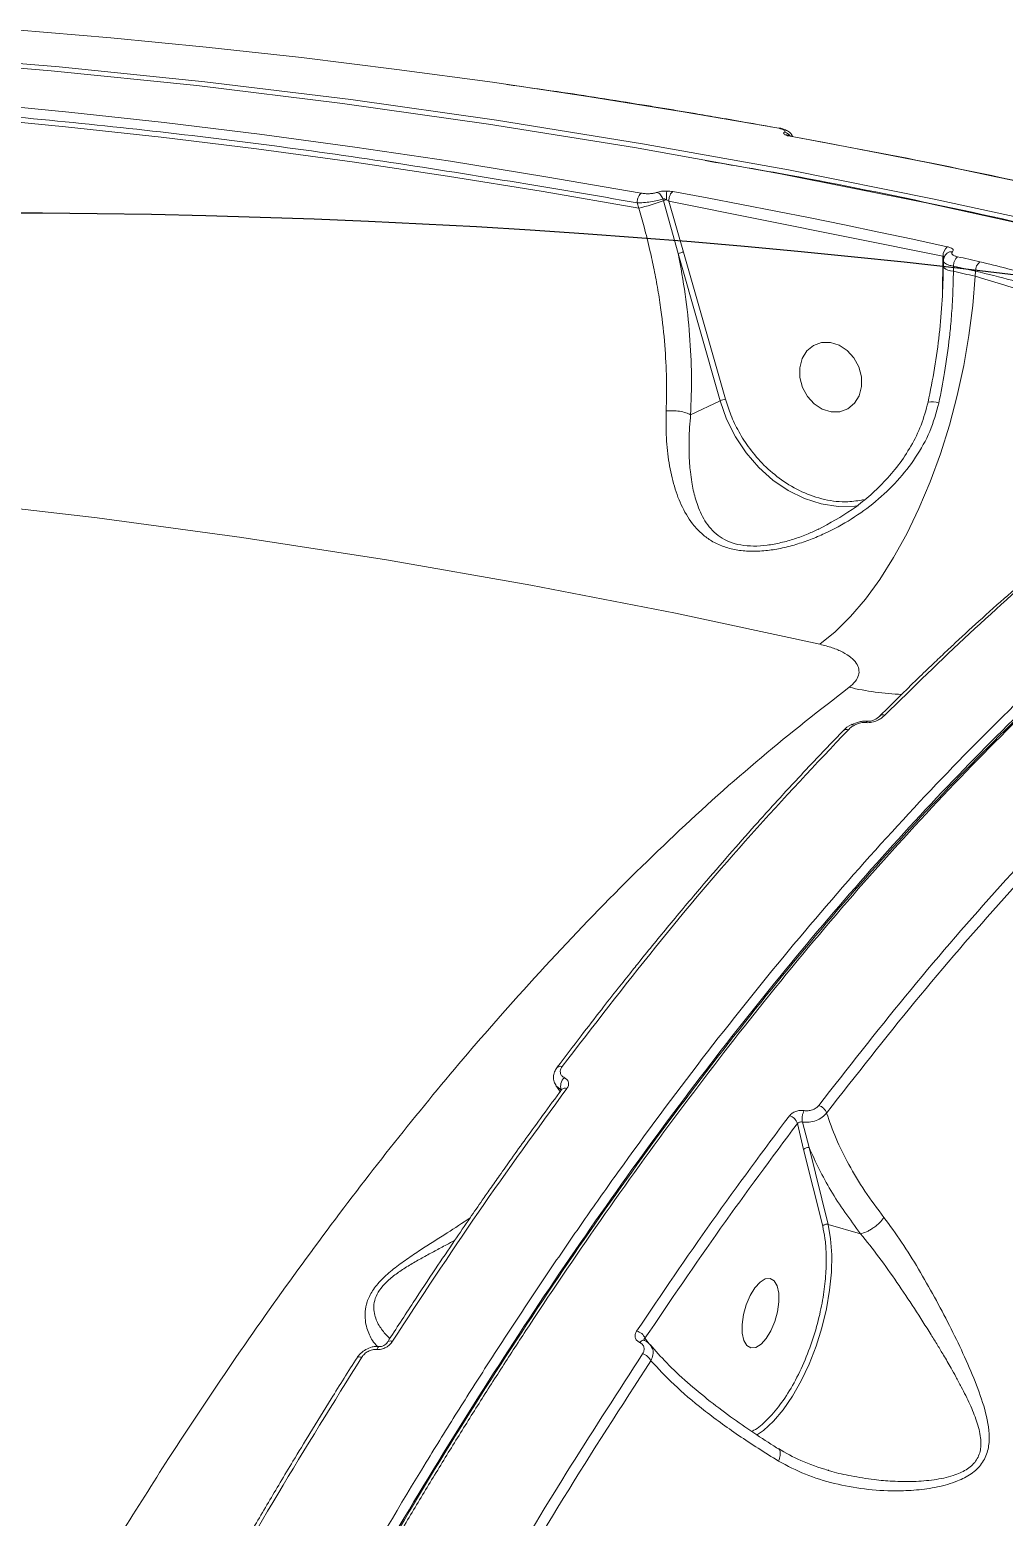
# Model space of a CAD drawing. Header units: millimetres. Extents: x -5609 to 5139, y -3980 to 3221.
# Drawn here: x 2599.7 to 2721.2, y 1326 to 1511.5 of the extents above; entities that cross this region are included whole.
import ezdxf

# ---------------------------------------------------------------- set-up
doc = ezdxf.new("R2010")
doc.units = ezdxf.units.MM
doc.layers.add('DIKOM_ОБЪЕКТ', color=7, linetype='Continuous')
doc.layers.add('DIKOM_РАЗМЕР_ОБЪЕКТА', color=7, linetype='Continuous')

# ---------------------------------------------------------------- blocks, each defined once
blk = doc.blocks.new('A$Cc336a1e3')
at = {"color": 8, "linetype": 'Continuous', "lineweight": 15}
for p, q in [((5513.26, 2772.11), (5513.41, 2772.12)), ((5533.74, 2755.31), (5533.69, 2751.96)), ((5533.74, 2755.31), (5533.8, 2755.29)), ((5485.58, 2652.65), (5486.18, 2652.19)), ((5464.77, 2621.21), (5464.08, 2621.92)), ((5497.12, 2620.56), (5496.59, 2621.25))]:
    blk.add_line(p, q, dxfattribs=at)
at = {"color": 7, "linetype": 'Continuous', "lineweight": 15}
for p, q in [((5495.81, 2762.17), (5495.62, 2762.83)), ((5498.81, 2763.3), (5498.88, 2763.08)), ((5500.74, 2756.48), (5498.88, 2763.08)), ((5499.26, 2763.21), (5499.56, 2763.03)), ((5499.56, 2763.03), (5533.74, 2756.16)), ((5501.4, 2756.68), (5499.56, 2763.03)), ((5500.74, 2756.48), (5505.96, 2738.13)), ((5506.62, 2738.34), (5501.4, 2756.68)), ((5533.74, 2756.16), (5533.74, 2755.31)), ((5533.8, 2755.69), (5533.79, 2754.89)), ((5535.04, 2754.92), (5537.8, 2754.3)), ((5535.04, 2754.92), (5535.04, 2754.28)), ((5537.8, 2754.3), (5537.74, 2753.68)), ((5505.96, 2738.13), (5502.28, 2736.4)), ((5485.49, 2652.77), (5486.05, 2651.95)), ((5515.59, 2648.02), (5516.37, 2644.8)), ((5516.21, 2648.2), (5517.04, 2645.02)), ((5519.42, 2635.44), (5517.04, 2645.02)), ((5516.37, 2644.8), (5518.75, 2635.22)), ((5523.46, 2634.28), (5519.42, 2635.44)), ((5463.38, 2620.21), (5463.3, 2620.23))]:
    blk.add_line(p, q, dxfattribs=at)
at = {"color": 7, "linetype": 'Continuous', "lineweight": 15, "flags": 128}
for points in [[(5513.26, 2772.11), (5501.36, 2774.18), (5489.46, 2776.09), (5477.56, 2777.85), (5465.66, 2779.46), (5453.77, 2780.93), (5441.88, 2782.24), (5430, 2783.39), (5418.13, 2784.4)], [(5604.2, 2744.83), (5586.1, 2749.85), (5567.98, 2754.52), (5549.83, 2758.84), (5531.66, 2762.82), (5513.47, 2766.44), (5495.28, 2769.72), (5477.08, 2772.64), (5458.89, 2775.21), (5440.7, 2777.43), (5422.53, 2779.29), (5404.38, 2780.8), (5386.25, 2781.96), (5368.15, 2782.76), (5350.09, 2783.2), (5332.06, 2783.29), (5314.09, 2783.02), (5296.16, 2782.39)], [(5297.17, 2782.87), (5315.1, 2783.49), (5333.07, 2783.76), (5351.09, 2783.67), (5369.16, 2783.23), (5387.26, 2782.43), (5405.38, 2781.28), (5423.54, 2779.77), (5441.71, 2777.91), (5459.9, 2775.69), (5478.09, 2773.12), (5496.29, 2770.19), (5514.48, 2766.92), (5532.66, 2763.29), (5550.84, 2759.32), (5568.99, 2754.99), (5587.11, 2750.32), (5605.21, 2745.3)], [(5400.99, 2776.31), (5412.86, 2775.3), (5424.74, 2774.14), (5436.63, 2772.83), (5448.52, 2771.37), (5460.42, 2769.76), (5472.32, 2768), (5484.22, 2766.08), (5496.11, 2764.02)], [(5400.56, 2774.48), (5412.45, 2773.47), (5424.35, 2772.31), (5436.25, 2771), (5448.15, 2769.54), (5460.07, 2767.92), (5471.98, 2766.15), (5483.89, 2764.24), (5495.81, 2762.17)], [(5548.9, 2764.25), (5544.62, 2765.17), (5540.35, 2766.08), (5536.07, 2766.97), (5531.8, 2767.84), (5527.52, 2768.69), (5523.24, 2769.52), (5518.96, 2770.33), (5514.68, 2771.12)], [(5514.84, 2771.14), (5514.87, 2771.13), (5514.92, 2771.1)], [(5500.06, 2764.22), (5504.34, 2763.43), (5508.62, 2762.62), (5512.9, 2761.79), (5517.17, 2760.94), (5521.45, 2760.07), (5525.73, 2759.18), (5530, 2758.27), (5534.28, 2757.34)], [(5535.04, 2754.28), (5535.37, 2754.21), (5535.71, 2754.13), (5536.05, 2754.06), (5536.39, 2753.98), (5536.72, 2753.9), (5537.06, 2753.83), (5537.4, 2753.75), (5537.74, 2753.68)], [(5535.57, 2756.09), (5535.92, 2756.02), (5536.26, 2755.94), (5536.61, 2755.86), (5536.95, 2755.79), (5537.3, 2755.71), (5537.64, 2755.63), (5537.99, 2755.56), (5538.34, 2755.48)], [(5518.39, 2707.77), (5520.31, 2709.34), (5522.21, 2711.22), (5524.07, 2713.4), (5525.86, 2715.86), (5527.59, 2718.58), (5529.22, 2721.53), (5530.75, 2724.69), (5532.15, 2728.03), (5533.43, 2731.51), (5534.56, 2735.11), (5535.53, 2738.8), (5536.35, 2742.53), (5536.99, 2746.28), (5537.45, 2750), (5537.74, 2753.68)], [(5523.59, 2741.14), (5523.26, 2742.37), (5522.65, 2743.5), (5521.81, 2744.42), (5520.79, 2745.08), (5519.7, 2745.42), (5518.6, 2745.4), (5517.6, 2745.04), (5516.77, 2744.35), (5516.19, 2743.4), (5515.89, 2742.26), (5515.9, 2741.03), (5516.23, 2739.8), (5516.84, 2738.67), (5517.69, 2737.74), (5518.7, 2737.08), (5519.8, 2736.75), (5520.89, 2736.77), (5521.89, 2737.13), (5522.72, 2737.82), (5523.3, 2738.77), (5523.6, 2739.91), (5523.59, 2741.14)], [(5518.39, 2707.77), (5500.38, 2711.64), (5482.37, 2715.16), (5464.34, 2718.31), (5446.32, 2721.11), (5428.3, 2723.55), (5410.29, 2725.63), (5392.29, 2727.35), (5374.32, 2728.71), (5356.37, 2729.71), (5338.46, 2730.35), (5320.58, 2730.62), (5302.75, 2730.54), (5284.97, 2730.09)], [(5524.17, 2698.01), (5524.2, 2698.06), (5524.23, 2698.09), (5524.26, 2698.13), (5524.29, 2698.15), (5524.32, 2698.17), (5524.34, 2698.18), (5524.37, 2698.18), (5524.4, 2698.18)], [(5509.8, 2620.04), (5510.41, 2620.09), (5511.06, 2620.49), (5511.71, 2621.2), (5512.3, 2622.17), (5512.78, 2623.32), (5513.12, 2624.55), (5513.29, 2625.77), (5513.27, 2626.88), (5513.07, 2627.78), (5512.7, 2628.41), (5512.19, 2628.71), (5511.58, 2628.66), (5510.93, 2628.26), (5510.28, 2627.55), (5509.69, 2626.58), (5509.21, 2625.43), (5508.87, 2624.19), (5508.7, 2622.97), (5508.72, 2621.87), (5508.93, 2620.96), (5509.3, 2620.34), (5509.8, 2620.04)]]:
    blk.add_lwpolyline(points, dxfattribs=at)
at = {"color": 8, "linetype": 'Continuous', "lineweight": 15, "flags": 128}
for points in [[(5514.68, 2771.12), (5514.78, 2771.14), (5514.84, 2771.14)], [(5535.04, 2754.28), (5534.68, 2754.35), (5534.37, 2754.44), (5534.12, 2754.55), (5533.94, 2754.66), (5533.83, 2754.78), (5533.79, 2754.9), (5533.8, 2754.91)], [(5523.19, 2725.05), (5522.74, 2725), (5520.66, 2724.97), (5518.55, 2725.29), (5516.46, 2725.95), (5514.44, 2726.94), (5512.53, 2728.23), (5510.77, 2729.81), (5509.2, 2731.63), (5507.86, 2733.65), (5506.77, 2735.84), (5505.96, 2738.13)], [(5519.42, 2635.44), (5519.74, 2633.65), (5519.88, 2631.66), (5519.84, 2629.5), (5519.61, 2627.24), (5519.21, 2624.9), (5518.65, 2622.56), (5517.92, 2620.25), (5517.06, 2618.03), (5516.08, 2615.94), (5514.99, 2614.03), (5513.83, 2612.34), (5512.62, 2610.91), (5511.38, 2609.76), (5510.51, 2609.15)], [(5465.11, 2620.87), (5464.95, 2620.9), (5464.8, 2620.91), (5464.67, 2620.89), (5464.57, 2620.85), (5464.5, 2620.78), (5464.48, 2620.76)], [(5495.92, 2620.72), (5496.02, 2620.82), (5496.12, 2620.9), (5496.22, 2620.96), (5496.32, 2620.99), (5496.41, 2621), (5496.49, 2620.99), (5496.54, 2620.97)], [(5461.27, 2618.87), (5461.11, 2618.9), (5460.97, 2618.91), (5460.84, 2618.9), (5460.74, 2618.86), (5460.66, 2618.8), (5460.64, 2618.77)]]:
    blk.add_lwpolyline(points, dxfattribs=at)
at = {"color": 8, "linetype": 'Continuous', "lineweight": 15}
for centre, radius, start, end in [((5514.21, 2770.6), 0.683, 68.3759, 97.8996), ((5534.78, 2755.89), 0.84, 80.3873, 129.8536), ((5532.34, 2735.06), 2.94, 72.4519, 98.9754), ((5529.8, 2734.49), 32.99, 256.4012, 267.9099), ((5526.29, 2698.35), 0.631, 69.5633, 131.6193), ((5521.73, 2696.53), 0.628, 69.583, 132.0581), ((5486.02, 2654.59), 0.566, 65.652, 136.346), ((5487.41, 2652.71), 1.34, 130.0984, 202.1492), ((5486.61, 2651.87), 0.557, 64.9671, 137.94)]:
    blk.add_arc(centre, radius, start, end, dxfattribs=at)
at = {"color": 7, "linetype": 'Continuous', "lineweight": 15}
for centre, radius, start, end in [((5509.02, 2763.27), 9.76, 174.0184, 180.3555), ((5491.79, 2781.18), 19.44, 281.9112, 291.368), ((5500.16, 2759.85), 3.48, 104.902, 111.6516), ((5502.12, 2753.18), 3.58, 101.6312, 112.7309), ((5535.26, 2756.19), 1.51, 130.3831, 181.161), ((5539.33, 2754.32), 1.52, 130.5556, 180.7968), ((5507.35, 2734.82), 3.59, 101.6504, 112.7117), ((5514.19, 2647.58), 1.47, 17.7807, 74.1675), ((5517.84, 2648.84), 1.48, 19.3457, 73.7803), ((5516.87, 2644.39), 0.644, 74.7928, 141.14), ((5495.13, 2620.61), 1.6, 23.6481, 74.7551), ((5495.85, 2617.72), 1.64, 26.0491, 74.3943)]:
    blk.add_arc(centre, radius, start, end, dxfattribs=at)
for points, knots in [([(5513.34, 2772.11), (5511.88, 2772.37), (5509.24, 2772.85), (5505.74, 2773.45), (5502.99, 2773.92), (5500.68, 2774.31), (5498.48, 2774.67), (5493.46, 2775.49), (5487.08, 2776.5), (5481.46, 2777.28), (5479.38, 2777.56)], [0, 0, 0, 0, 0.12867, 0.233211, 0.309116, 0.37238, 0.437125, 0.503239, 0.81619, 1, 1, 1, 1]), ([(5400.57, 2775.11), (5411.12, 2774.18), (5432.21, 2772.31), (5463.91, 2768.22), (5485.05, 2764.63), (5495.62, 2762.83)], [0, 0, 0, 0, 0.333329, 0.666672, 1, 1, 1, 1]), ([(5513.97, 2771.62), (5514.01, 2771.66), (5514.1, 2771.75), (5513.98, 2771.89), (5513.7, 2772.02), (5513.4, 2772.08), (5513.26, 2772.11)], [0, 0, 0, 0, 0.250103, 0.500099, 0.749957, 1, 1, 1, 1]), ([(5514.98, 2771.07), (5514.95, 2771.16), (5514.86, 2771.39), (5514.6, 2771.66), (5514.21, 2771.89), (5513.79, 2772.04), (5513.54, 2772.1), (5513.41, 2772.13)], [0, 0, 0, 0, 0.160286, 0.38857, 0.672754, 0.832406, 1, 1, 1, 1]), ([(5514.12, 2771.28), (5514.06, 2771.3), (5513.95, 2771.36), (5513.87, 2771.45), (5513.87, 2771.54), (5513.93, 2771.59), (5513.97, 2771.62)], [0, 0, 0, 0, 0.249476, 0.499684, 0.750206, 1, 1, 1, 1]), ([(5514.68, 2771.12), (5514.57, 2771.14), (5514.35, 2771.19), (5514.2, 2771.25), (5514.12, 2771.28)], [0, 0, 0, 0, 0.502214, 1, 1, 1, 1]), ([(5514.84, 2771.14), (5514.76, 2771.15), (5514.61, 2771.18), (5514.51, 2771.22), (5514.47, 2771.23)], [0, 0, 0, 0, 0.510577, 1, 1, 1, 1]), ([(5549.14, 2764.22), (5543.62, 2765.41), (5532.22, 2767.86), (5520.8, 2770), (5514.92, 2771.1)], [0, 0, 0, 0, 0.484376, 1, 1, 1, 1]), ([(5604.45, 2744.81), (5603.07, 2745.21), (5600.71, 2745.88), (5597.65, 2746.74), (5595.28, 2747.4), (5591.65, 2748.4), (5584.72, 2750.28), (5571.32, 2753.78), (5553.76, 2758.06), (5533.78, 2762.45), (5517.48, 2765.83), (5507.57, 2767.49), (5504.08, 2768.08)], [0, 0, 0, 0, 0.04145, 0.070912, 0.091649, 0.112509, 0.17961, 0.299486, 0.513549, 0.704677, 0.895807, 1, 1, 1, 1]), ([(5496.11, 2764.02), (5496.05, 2763.97), (5495.92, 2763.88), (5495.76, 2763.58), (5495.64, 2763.21), (5495.62, 2762.96), (5495.62, 2762.83)], [0, 0, 0, 0, 0.240605, 0.499962, 0.759317, 1, 1, 1, 1]), ([(5496.11, 2764.02), (5496.28, 2764), (5496.61, 2763.95), (5497.16, 2763.95), (5497.69, 2764), (5497.95, 2764.08), (5498.09, 2764.12)], [0, 0, 0, 0, 0.250167, 0.500111, 0.750056, 1, 1, 1, 1]), ([(5498.09, 2764.12), (5498.17, 2764.15), (5498.33, 2764.2), (5498.63, 2764.26), (5498.97, 2764.29), (5499.2, 2764.29), (5499.32, 2764.29)], [0, 0, 0, 0, 0.249756, 0.500173, 0.75051, 1, 1, 1, 1]), ([(5498.09, 2764.12), (5498.16, 2764.09), (5498.32, 2764.04), (5498.54, 2763.84), (5498.71, 2763.59), (5498.78, 2763.4), (5498.81, 2763.3)], [0, 0, 0, 0, 0.244, 0.499964, 0.756002, 1, 1, 1, 1]), ([(5499.32, 2764.29), (5499.45, 2764.28), (5499.71, 2764.28), (5499.94, 2764.24), (5500.06, 2764.22)], [0, 0, 0, 0, 0.49753, 1, 1, 1, 1]), ([(5500.06, 2764.22), (5500, 2764.17), (5499.87, 2764.08), (5499.7, 2763.78), (5499.58, 2763.41), (5499.57, 2763.15), (5499.56, 2763.03)], [0, 0, 0, 0, 0.240519, 0.500028, 0.759451, 1, 1, 1, 1]), ([(5495.62, 2762.83), (5495.88, 2762.83), (5496.41, 2762.83), (5497.3, 2762.93), (5498.17, 2763.08), (5498.6, 2763.23), (5498.81, 2763.3)], [0, 0, 0, 0, 0.246407, 0.494744, 0.746157, 1, 1, 1, 1]), ([(5495.81, 2762.17), (5496.03, 2761.39), (5496.55, 2759.64), (5497.18, 2757.08), (5497.75, 2754.46), (5498.21, 2751.98), (5498.69, 2748.83), (5499.09, 2745.11), (5499.32, 2740.88), (5499.26, 2738.2), (5499.23, 2736.87)], [0, 0, 0, 0, 0.093234, 0.209542, 0.302916, 0.400498, 0.498928, 0.670942, 0.836392, 1, 1, 1, 1]), ([(5498.81, 2763.3), (5498.84, 2763.31), (5498.9, 2763.32), (5499.01, 2763.31), (5499.13, 2763.27), (5499.22, 2763.23), (5499.26, 2763.21)], [0, 0, 0, 0, 0.222641, 0.465222, 0.712478, 1, 1, 1, 1]), ([(5674.5, 2755.17), (5673.82, 2755.31), (5672.3, 2755.62), (5670.02, 2755.99), (5667.79, 2756.3), (5665.92, 2756.51), (5664.33, 2756.66), (5661.16, 2756.9), (5656.43, 2757.05), (5650.04, 2756.82), (5642.13, 2756.03), (5632.41, 2754.22), (5621.17, 2750.93), (5610.12, 2746.61), (5599.3, 2741.4), (5588.4, 2735.17), (5577.44, 2727.95), (5566.46, 2719.75), (5555.48, 2710.59), (5544.52, 2700.49), (5533.6, 2689.47), (5522.77, 2677.57), (5512.04, 2664.82), (5501.47, 2651.27), (5491.05, 2636.93), (5480.83, 2621.85), (5470.82, 2606.06), (5461.05, 2589.6), (5451.55, 2572.51), (5442.35, 2554.85), (5433.46, 2536.67), (5424.92, 2518), (5416.74, 2498.9), (5408.94, 2479.4), (5401.54, 2459.56), (5394.57, 2439.43), (5388.04, 2419.09), (5381.97, 2398.57), (5376.37, 2377.93), (5371.27, 2357.21), (5366.66, 2336.46), (5362.56, 2315.74), (5359.07, 2295.57), (5356.15, 2276.01), (5353.78, 2257.07), (5352.23, 2241.84), (5351.26, 2230.23), (5350.69, 2222.38), (5350.31, 2216.33), (5350.06, 2211.76), (5349.87, 2208.1), (5349.67, 2203.53), (5349.46, 2198.01), (5349.27, 2191.57), (5349.2, 2186.99), (5349.16, 2184.55)], [0, 0, 0, 0, 0.005238, 0.01182, 0.017481, 0.022206, 0.026, 0.029399, 0.046017, 0.06109, 0.076162, 0.103073, 0.129982, 0.154446, 0.178954, 0.203436, 0.227894, 0.252351, 0.276808, 0.301263, 0.325724, 0.350237, 0.374695, 0.399147, 0.4236, 0.448051, 0.472503, 0.496981, 0.521474, 0.545925, 0.570375, 0.594825, 0.619274, 0.643726, 0.66823, 0.692693, 0.717142, 0.741591, 0.766041, 0.79049, 0.814953, 0.839457, 0.863909, 0.886729, 0.909549, 0.93237, 0.942412, 0.952388, 0.961556, 0.965042, 0.969571, 0.975332, 0.98233, 0.990564, 1, 1, 1, 1]), ([(5675.73, 2754.98), (5672.42, 2755.58), (5665.8, 2756.79), (5655.53, 2757.14), (5645.08, 2756.43), (5634.45, 2754.57), (5623.92, 2751.68), (5613.52, 2747.86), (5603.3, 2743.21), (5595.11, 2738.77), (5588.98, 2735.1), (5584.95, 2732.55), (5580.91, 2729.87), (5576.87, 2727.06), (5572.84, 2724.12), (5566.2, 2719.07), (5557, 2711.49), (5545.3, 2700.75), (5533.79, 2689.12), (5522.51, 2676.66), (5511.72, 2663.73), (5501.43, 2650.46), (5491.64, 2636.95), (5484.21, 2626.01), (5479, 2618), (5475.89, 2613.14), (5472.83, 2608.23), (5469.79, 2603.28), (5466.8, 2598.29), (5463.84, 2593.26), (5458.38, 2583.81), (5450.61, 2569.71), (5440.8, 2550.63), (5431.47, 2531.21), (5422.66, 2511.53), (5415.37, 2494.1), (5409.45, 2479.09), (5404.73, 2466.59), (5400.21, 2454.07), (5395.91, 2441.57), (5391.8, 2429.08), (5387.9, 2416.62), (5384.21, 2404.22), (5379.86, 2388.85), (5375.03, 2370.48), (5369.95, 2349.09), (5365.41, 2327.73), (5361.43, 2306.47), (5358.01, 2285.37), (5355.16, 2264.48), (5352.89, 2243.85), (5351.2, 2223.56), (5350.05, 2203.61), (5349.78, 2190.66), (5349.64, 2184.2)], [0, 0, 0, 0, 0.025552, 0.050983, 0.076294, 0.101484, 0.126553, 0.149842, 0.173026, 0.196104, 0.205143, 0.214165, 0.223171, 0.232161, 0.241135, 0.250092, 0.276443, 0.302491, 0.328238, 0.353682, 0.378823, 0.402016, 0.424946, 0.447612, 0.455186, 0.46273, 0.470244, 0.477729, 0.485183, 0.492607, 0.500002, 0.526531, 0.552719, 0.578564, 0.604068, 0.629229, 0.644782, 0.660202, 0.675488, 0.690641, 0.70566, 0.720545, 0.735296, 0.749914, 0.775113, 0.80027, 0.825385, 0.850457, 0.875486, 0.900474, 0.925419, 0.950322, 0.975182, 1, 1, 1, 1]), ([(5502.28, 2736.4), (5502.34, 2738.02), (5502.45, 2741.26), (5502.2, 2746.31), (5501.67, 2751.4), (5501.05, 2754.79), (5500.74, 2756.48)], [0, 0, 0, 0, 0.250608, 0.500823, 0.751466, 1, 1, 1, 1]), ([(5534.25, 2756.54), (5534.18, 2756.47), (5534.04, 2756.34), (5533.91, 2756.11), (5533.82, 2755.86), (5533.81, 2755.7), (5533.8, 2755.62)], [0, 0, 0, 0, 0.251625, 0.504384, 0.754576, 1, 1, 1, 1]), ([(5534.28, 2757.34), (5534.42, 2757.31), (5534.7, 2757.23), (5534.96, 2757.07), (5535.06, 2756.89), (5534.97, 2756.78), (5534.92, 2756.72)], [0, 0, 0, 0, 0.249795, 0.499732, 0.74975, 1, 1, 1, 1]), ([(5534.92, 2756.72), (5534.88, 2756.67), (5534.79, 2756.56), (5534.89, 2756.38), (5535.14, 2756.21), (5535.43, 2756.13), (5535.57, 2756.09)], [0, 0, 0, 0, 0.250251, 0.500281, 0.750206, 1, 1, 1, 1]), ([(5533.8, 2754.91), (5533.76, 2753.51), (5533.7, 2750.72), (5533.31, 2746.45), (5532.74, 2742.18), (5532.17, 2739.37), (5531.89, 2737.96)], [0, 0, 0, 0, 0.251628, 0.501133, 0.749694, 1, 1, 1, 1]), ([(5533.23, 2737.86), (5533.48, 2739.12), (5534.02, 2741.84), (5534.44, 2744.96), (5534.68, 2747.19), (5534.78, 2748.4), (5534.89, 2749.91), (5534.98, 2751.55), (5535.02, 2752.98), (5535.04, 2753.83), (5535.04, 2754.17), (5535.04, 2754.25), (5535.04, 2754.27), (5535.04, 2754.28), (5535.04, 2754.28), (5535.04, 2754.28)], [0, 0, 0, 0, 0.231458, 0.498609, 0.56296, 0.636332, 0.718735, 0.838441, 0.936414, 0.983785, 0.995787, 0.998865, 0.999675, 0.999964, 1, 1, 1, 1]), ([(5535.57, 2756.09), (5535.51, 2756.05), (5535.38, 2755.95), (5535.21, 2755.65), (5535.08, 2755.28), (5535.05, 2755.04), (5535.04, 2754.92)], [0, 0, 0, 0, 0.240582, 0.499959, 0.759364, 1, 1, 1, 1]), ([(5538.34, 2755.48), (5540.59, 2754.92), (5545.09, 2753.8), (5550.86, 2751.66), (5555.72, 2749.23), (5559.49, 2746.51), (5562.09, 2743.57), (5563.42, 2740.46), (5563.57, 2737.22), (5562.59, 2735.02), (5562.1, 2733.93)], [0, 0, 0, 0, 0.124866, 0.249534, 0.374625, 0.499172, 0.624462, 0.748981, 0.874561, 1, 1, 1, 1]), ([(5359.29, 2067.58), (5358.15, 2072.71), (5355.86, 2082.98), (5353.13, 2099.32), (5350.92, 2116.32), (5349.3, 2133.99), (5348.28, 2151.88), (5347.82, 2169.88), (5347.89, 2187.93), (5348.37, 2203.14), (5348.99, 2215.27), (5349.56, 2224.18), (5350.24, 2233.17), (5351.04, 2242.23), (5352.29, 2254.74), (5354.21, 2270.88), (5357.06, 2290.82), (5360.47, 2311.21), (5364.45, 2331.98), (5368.93, 2352.61), (5373.84, 2373.04), (5379.18, 2393.2), (5383.72, 2408.96), (5387.18, 2420.27), (5389.33, 2427.14), (5391.54, 2434.01), (5393.82, 2440.88), (5396.15, 2447.76), (5398.54, 2454.63), (5402.48, 2465.66), (5408.16, 2480.81), (5415.82, 2499.93), (5423.96, 2518.91), (5432.57, 2537.69), (5441.42, 2555.77), (5450.49, 2573.14), (5459.72, 2589.75), (5467.34, 2602.63), (5473.17, 2612.05), (5477.09, 2618.21), (5481.05, 2624.29), (5485.07, 2630.29), (5489.13, 2636.19), (5495.32, 2644.95), (5503.73, 2656.27), (5514.44, 2669.67), (5525.33, 2682.29), (5536.37, 2694.08), (5547.55, 2705), (5558.82, 2715), (5570.15, 2724.04), (5581.52, 2732.07), (5592.9, 2739.14), (5600.43, 2742.93), (5604.2, 2744.83)], [0, 0, 0, 0, 0.024819, 0.049681, 0.074585, 0.099531, 0.12452, 0.147882, 0.17128, 0.194715, 0.205777, 0.216847, 0.227925, 0.239011, 0.250106, 0.273561, 0.297359, 0.321499, 0.345981, 0.370806, 0.394284, 0.418061, 0.442135, 0.45031, 0.458518, 0.466761, 0.475037, 0.483347, 0.49169, 0.500068, 0.523695, 0.547624, 0.571855, 0.596389, 0.621225, 0.644678, 0.668395, 0.692375, 0.701869, 0.711403, 0.720978, 0.730593, 0.74025, 0.749946, 0.774408, 0.798991, 0.823695, 0.848519, 0.873464, 0.89853, 0.923716, 0.949023, 0.974451, 1, 1, 1, 1]), ([(5499.23, 2736.87), (5499.22, 2735.74), (5499.19, 2733.47), (5499.55, 2730.34), (5500.19, 2727.43), (5501.19, 2724.79), (5502.4, 2722.83), (5503.7, 2721.49), (5504.89, 2720.61), (5506.29, 2719.94), (5507.92, 2719.51), (5509.72, 2719.33), (5511.6, 2719.41), (5513.52, 2719.71), (5515.39, 2720.19), (5517.23, 2720.82), (5519.57, 2721.81), (5522.35, 2723.32), (5525.39, 2725.53), (5528.11, 2728.1), (5530.4, 2731.03), (5532.24, 2734.28), (5532.9, 2736.66), (5533.23, 2737.86)], [0, 0, 0, 0, 0.061204, 0.122472, 0.184583, 0.246635, 0.309657, 0.34298, 0.373937, 0.406886, 0.438678, 0.470377, 0.503586, 0.534388, 0.567524, 0.599214, 0.63055, 0.692953, 0.754981, 0.81646, 0.877868, 0.938705, 1, 1, 1, 1]), ([(5531.89, 2737.96), (5531.63, 2737), (5531.11, 2735.1), (5529.81, 2732.48), (5528.24, 2730.11), (5525.88, 2727.36), (5522.62, 2724.49), (5519.63, 2722.88), (5518.19, 2722.1)], [0, 0, 0, 0, 0.137892, 0.271887, 0.402778, 0.531031, 0.774252, 1, 1, 1, 1]), ([(5499.23, 2736.87), (5499.5, 2736.89), (5500.04, 2736.92), (5500.92, 2736.84), (5501.72, 2736.66), (5502.1, 2736.48), (5502.28, 2736.4)], [0, 0, 0, 0, 0.242523, 0.500023, 0.757527, 1, 1, 1, 1]), ([(5557.72, 2726.87), (5556.74, 2726.13), (5554.99, 2724.8), (5552.67, 2722.97), (5550.86, 2721.52), (5549.36, 2720.29), (5546.53, 2717.96), (5542.96, 2714.9), (5538.75, 2711.15), (5536.06, 2708.68), (5534.09, 2706.84), (5532.61, 2705.43), (5530.72, 2703.62), (5528.44, 2701.39), (5526.78, 2699.73), (5525.89, 2698.84)], [0, 0, 0, 0, 0.09175, 0.164596, 0.218575, 0.261865, 0.306043, 0.484385, 0.598082, 0.702971, 0.737241, 0.783908, 0.843241, 0.915262, 1, 1, 1, 1]), ([(5558.32, 2726.96), (5554.77, 2724.19), (5547.67, 2718.66), (5537.05, 2709.3), (5530.02, 2702.38), (5526.51, 2698.94)], [0, 0, 0, 0, 0.334709, 0.668042, 1, 1, 1, 1]), ([(5522.05, 2702.42), (5522.32, 2702.66), (5522.88, 2703.14), (5523.27, 2703.91), (5523.31, 2704.68), (5522.98, 2705.45), (5522.3, 2706.16), (5521.28, 2706.81), (5519.97, 2707.37), (5518.92, 2707.64), (5518.39, 2707.77)], [0, 0, 0, 0, 0.121359, 0.24305, 0.365691, 0.489593, 0.615635, 0.742463, 0.871117, 1, 1, 1, 1]), ([(5684.72, 2704.56), (5682, 2704.15), (5676.57, 2703.34), (5668.28, 2701.2), (5659.92, 2698.4), (5651.51, 2694.88), (5643.79, 2691.05), (5636.8, 2687.11), (5630.56, 2683.24), (5624.34, 2679.04), (5618.14, 2674.5), (5611.96, 2669.65), (5605.82, 2664.5), (5597.97, 2657.48), (5588.47, 2648.25), (5577.4, 2636.38), (5566.6, 2623.7), (5557.57, 2612.16), (5550.21, 2602.17), (5544.46, 2593.99), (5538.81, 2585.63), (5533.28, 2577.09), (5527.87, 2568.39), (5522.58, 2559.55), (5516.96, 2549.76), (5511.03, 2538.98), (5504.85, 2527.19), (5498.88, 2515.24), (5493.14, 2503.17), (5487.61, 2490.99), (5482.21, 2478.51), (5476.94, 2465.72), (5471.82, 2452.63), (5466.95, 2439.5), (5462.33, 2426.36), (5457.95, 2413.23), (5453.03, 2397.6), (5447.74, 2379.47), (5442.29, 2358.85), (5437.43, 2338.39), (5433.12, 2317.99), (5429.36, 2297.67), (5426.16, 2277.32), (5423.48, 2257.07), (5422.19, 2243.72), (5421.55, 2237.04)], [0, 0, 0, 0, 0.025182, 0.050257, 0.075225, 0.100087, 0.124843, 0.143028, 0.161119, 0.179116, 0.197019, 0.214827, 0.232542, 0.250163, 0.282871, 0.315161, 0.347035, 0.378492, 0.396282, 0.413936, 0.431454, 0.448835, 0.466081, 0.483191, 0.500164, 0.521591, 0.542805, 0.563807, 0.584596, 0.605174, 0.625539, 0.646847, 0.667953, 0.688858, 0.709563, 0.730066, 0.750369, 0.782153, 0.81358, 0.84465, 0.875361, 0.906467, 0.937368, 0.968702, 1, 1, 1, 1]), ([(5319.85, 2149.95), (5319.45, 2154.5), (5318.65, 2163.61), (5317.94, 2177.75), (5317.58, 2192.18), (5317.6, 2206.93), (5317.98, 2221.06), (5318.63, 2234.53), (5319.5, 2247.29), (5320.62, 2260.3), (5322.02, 2273.55), (5323.69, 2287.03), (5325.61, 2300.48), (5327.75, 2313.89), (5330.12, 2327.25), (5332.76, 2340.78), (5335.66, 2354.48), (5338.84, 2368.33), (5342.08, 2381.4), (5345.32, 2393.69), (5348.51, 2405.18), (5351.9, 2416.72), (5355.48, 2428.31), (5359.25, 2439.94), (5363.21, 2451.59), (5368.21, 2465.62), (5374.4, 2481.99), (5381.96, 2500.58), (5390.01, 2519.02), (5397.3, 2534.6), (5403.63, 2547.42), (5408.87, 2557.6), (5414.25, 2567.65), (5419.78, 2577.56), (5425.45, 2587.32), (5431.25, 2596.9), (5437.81, 2607.28), (5445.16, 2618.33), (5453.31, 2629.9), (5461.65, 2641.04), (5470.16, 2651.7), (5479.43, 2662.57), (5489.46, 2673.46), (5500.24, 2684.11), (5511.12, 2693.9), (5518.4, 2699.58), (5522.05, 2702.42)], [0, 0, 0, 0, 0.025201, 0.050426, 0.075478, 0.100439, 0.125533, 0.145965, 0.166556, 0.187307, 0.208217, 0.229287, 0.250516, 0.270801, 0.291287, 0.311974, 0.332861, 0.35395, 0.375239, 0.39266, 0.410236, 0.427968, 0.445856, 0.463899, 0.482097, 0.500451, 0.530196, 0.560356, 0.590931, 0.62192, 0.639817, 0.657849, 0.676017, 0.69432, 0.712759, 0.731334, 0.750044, 0.774713, 0.799566, 0.824602, 0.849822, 0.875227, 0.906171, 0.937281, 0.968557, 1, 1, 1, 1]), ([(5518.25, 2650.27), (5521.85, 2654.87), (5529.09, 2664.13), (5540.19, 2677), (5551.52, 2689.22), (5559.18, 2696.56), (5563.04, 2700.26)], [0, 0, 0, 0, 0.245511, 0.494014, 0.74551, 1, 1, 1, 1]), ([(5519.24, 2649.33), (5522.9, 2654.02), (5530.21, 2663.37), (5541.35, 2676.25), (5552.58, 2688.35), (5560.14, 2695.59), (5563.92, 2699.21)], [0, 0, 0, 0, 0.250351, 0.500001, 0.74965, 1, 1, 1, 1]), ([(5526.51, 2698.94), (5526.37, 2698.82), (5526.1, 2698.57), (5525.56, 2698.26), (5525.02, 2698.07), (5524.53, 2697.99), (5524.29, 2698), (5524.17, 2698.01)], [0, 0, 0, 0, 0.248987, 0.49874, 0.748879, 0.87442, 1, 1, 1, 1]), ([(5525.86, 2698.81), (5525.66, 2698.65), (5525.37, 2698.4), (5524.85, 2698.22), (5524.58, 2698.18), (5524.45, 2698.17), (5524.39, 2698.18), (5524.37, 2698.18)], [0, 0, 0, 0, 0.557889, 0.809101, 0.914512, 0.959666, 1, 1, 1, 1]), ([(5521.34, 2697.03), (5520.23, 2695.88), (5518.25, 2693.82), (5515.61, 2691.01), (5513.56, 2688.79), (5511.86, 2686.93), (5508.68, 2683.38), (5504.66, 2678.78), (5499.94, 2673.17), (5496.94, 2669.51), (5494.75, 2666.78), (5493.09, 2664.7), (5491, 2662.03), (5488.47, 2658.76), (5486.64, 2656.34), (5485.65, 2655.03)], [0, 0, 0, 0, 0.09177, 0.164619, 0.218606, 0.261889, 0.306062, 0.484383, 0.598066, 0.702937, 0.737209, 0.783875, 0.84321, 0.915238, 1, 1, 1, 1]), ([(5521.95, 2697.12), (5517.9, 2692.84), (5509.83, 2684.3), (5497.9, 2670.26), (5490.13, 2660.14), (5486.25, 2655.11)], [0, 0, 0, 0, 0.336004, 0.669339, 1, 1, 1, 1]), ([(5522.44, 2697.8), (5522.41, 2697.78), (5521.92, 2697.6), (5521.61, 2697.29), (5521.31, 2697)], [0, 0, 0, 0, 0.068269, 1, 1, 1, 1]), ([(5524.17, 2698.01), (5524.06, 2698.02), (5523.83, 2698.04), (5523.37, 2697.96), (5522.85, 2697.78), (5522.34, 2697.48), (5522.08, 2697.24), (5521.95, 2697.12)], [0, 0, 0, 0, 0.125549, 0.251125, 0.501257, 0.751018, 1, 1, 1, 1]), ([(5524.4, 2698.18), (5524.22, 2698.19), (5523.86, 2698.22), (5523.17, 2698.08), (5522.65, 2697.9), (5522.39, 2697.71), (5522.38, 2697.7)], [0, 0, 0, 0, 0.266032, 0.518549, 0.984737, 1, 1, 1, 1]), ([(5485.61, 2654.98), (5485.5, 2654.81), (5485.27, 2654.45), (5485.16, 2653.84), (5485.22, 2653.22), (5485.44, 2652.87), (5485.55, 2652.69)], [0, 0, 0, 0, 0.240256, 0.488717, 0.74311, 1, 1, 1, 1]), ([(5486.25, 2655.11), (5486.17, 2654.98), (5486.02, 2654.73), (5486.01, 2654.33), (5486.16, 2653.97), (5486.42, 2653.81), (5486.55, 2653.73)], [0, 0, 0, 0, 0.250495, 0.500584, 0.750463, 1, 1, 1, 1]), ([(5486.24, 2652.29), (5485.43, 2651.21), (5483.93, 2649.17), (5481.83, 2646.28), (5480.04, 2643.78), (5478.56, 2641.69), (5477.35, 2639.96), (5476.12, 2638.2), (5474.64, 2636.05), (5472.69, 2633.21), (5470.33, 2629.7), (5467.55, 2625.51), (5465.57, 2622.45), (5464.51, 2620.81)], [0, 0, 0, 0, 0.108951, 0.204135, 0.285573, 0.353283, 0.407277, 0.452501, 0.522301, 0.611928, 0.721395, 0.850737, 1, 1, 1, 1]), ([(5486.84, 2652.37), (5483.15, 2647.3), (5475.79, 2637.21), (5468.66, 2626.3), (5465.11, 2620.87)], [0, 0, 0, 0, 0.502438, 1, 1, 1, 1]), ([(5486.23, 2652.29), (5486.23, 2652.29), (5486.23, 2652.3), (5486.22, 2652.27), (5486.2, 2652.25)], [0, 0, 0, 0, 0.041179, 1, 1, 1, 1]), ([(5486.55, 2653.73), (5486.67, 2653.65), (5486.93, 2653.5), (5487.08, 2653.14), (5487.07, 2652.75), (5486.92, 2652.5), (5486.84, 2652.37)], [0, 0, 0, 0, 0.249519, 0.499386, 0.749487, 1, 1, 1, 1]), ([(5495.55, 2622.15), (5498.67, 2626.76), (5504.94, 2636.02), (5511.36, 2644.65), (5514.59, 2648.99)], [0, 0, 0, 0, 0.497076, 1, 1, 1, 1]), ([(5514.59, 2648.99), (5514.7, 2649.1), (5514.9, 2649.32), (5515.38, 2649.55), (5515.91, 2649.67), (5516.25, 2649.64), (5516.42, 2649.63)], [0, 0, 0, 0, 0.250192, 0.500255, 0.750071, 1, 1, 1, 1]), ([(5516.42, 2649.63), (5516.38, 2649.53), (5516.31, 2649.38), (5516.24, 2649.13), (5516.2, 2648.92), (5516.18, 2648.71), (5516.17, 2648.45), (5516.19, 2648.3), (5516.21, 2648.2)], [0, 0, 0, 0, 0.238871, 0.367979, 0.499968, 0.632019, 0.76109, 1, 1, 1, 1]), ([(5516.21, 2648.2), (5516.49, 2648.18), (5517.06, 2648.15), (5517.94, 2648.37), (5518.73, 2648.77), (5519.07, 2649.14), (5519.24, 2649.33)], [0, 0, 0, 0, 0.250156, 0.500019, 0.749942, 1, 1, 1, 1]), ([(5516.42, 2649.63), (5516.59, 2649.61), (5516.93, 2649.59), (5517.47, 2649.71), (5517.94, 2649.94), (5518.15, 2650.16), (5518.25, 2650.27)], [0, 0, 0, 0, 0.24992, 0.499743, 0.749892, 1, 1, 1, 1]), ([(5526.39, 2636.31), (5525.57, 2637.4), (5523.93, 2639.59), (5521.96, 2642.89), (5520.33, 2646.17), (5519.6, 2648.28), (5519.24, 2649.33)], [0, 0, 0, 0, 0.250948, 0.501603, 0.751709, 1, 1, 1, 1]), ([(5496.59, 2621.25), (5499.72, 2625.87), (5505.98, 2635.11), (5512.39, 2643.72), (5515.59, 2648.02)], [0, 0, 0, 0, 0.499998, 1, 1, 1, 1]), ([(5515.59, 2648.02), (5515.63, 2648.06), (5515.7, 2648.12), (5515.86, 2648.19), (5516.04, 2648.22), (5516.15, 2648.21), (5516.21, 2648.2)], [0, 0, 0, 0, 0.250399, 0.500707, 0.750739, 1, 1, 1, 1]), ([(5517.04, 2645.02), (5517.87, 2643.23), (5519.53, 2639.66), (5522.15, 2636.07), (5523.46, 2634.28)], [0, 0, 0, 0, 0.499539, 1, 1, 1, 1]), ([(5513.25, 2605.92), (5514.34, 2605.34), (5516.54, 2604.19), (5520.18, 2603.08), (5523.95, 2602.38), (5527.41, 2602.17), (5530.45, 2602.29), (5533.07, 2602.65), (5535.39, 2603.31), (5537.31, 2604.28), (5538.67, 2605.56), (5539.4, 2607.16), (5539.62, 2609.45), (5539.04, 2612.35), (5537.81, 2615.83), (5536.28, 2619.33), (5534.57, 2622.85), (5532.71, 2626.38), (5530.71, 2629.88), (5528.61, 2633.28), (5527.13, 2635.3), (5526.39, 2636.31)], [0, 0, 0, 0, 0.061316, 0.123334, 0.185273, 0.247432, 0.289467, 0.331904, 0.374625, 0.407074, 0.43989, 0.472756, 0.504938, 0.56854, 0.631313, 0.693556, 0.755017, 0.816552, 0.877919, 0.938968, 1, 1, 1, 1]), ([(5523.47, 2634.28), (5523.7, 2634.34), (5524.06, 2634.43), (5524.62, 2634.72), (5525.04, 2634.99), (5525.46, 2635.3), (5525.95, 2635.75), (5526.22, 2636.09), (5526.39, 2636.31)], [0, 0, 0, 0, 0.242603, 0.370777, 0.499833, 0.63176, 0.760833, 1, 1, 1, 1]), ([(5518.75, 2635.22), (5518.78, 2635.27), (5518.86, 2635.35), (5519.04, 2635.44), (5519.24, 2635.47), (5519.36, 2635.45), (5519.42, 2635.44)], [0, 0, 0, 0, 0.250003, 0.500026, 0.750083, 1, 1, 1, 1]), ([(5523.47, 2634.28), (5523.47, 2634.28), (5523.47, 2634.27), (5523.46, 2634.28), (5523.46, 2634.28)], [0, 0, 0, 0, 0.453229, 1, 1, 1, 1]), ([(5465.11, 2620.87), (5465, 2620.72), (5464.79, 2620.44), (5464.31, 2620.09), (5463.83, 2619.9), (5463.44, 2619.83), (5463.25, 2619.85), (5463.15, 2619.85)], [0, 0, 0, 0, 0.249426, 0.499612, 0.749443, 0.875026, 1, 1, 1, 1]), ([(5464.48, 2620.76), (5464.42, 2620.68), (5464.3, 2620.52), (5464.04, 2620.34), (5463.79, 2620.23), (5463.59, 2620.2), (5463.51, 2620.21), (5463.47, 2620.21)], [0, 0, 0, 0, 0.282719, 0.555352, 0.798196, 0.904196, 1, 1, 1, 1]), ([(5495.92, 2620.72), (5495.79, 2620.8), (5495.53, 2620.96), (5495.35, 2621.33), (5495.34, 2621.75), (5495.48, 2622.02), (5495.55, 2622.15)], [0, 0, 0, 0, 0.249582, 0.499426, 0.749451, 1, 1, 1, 1]), ([(5496.29, 2619.31), (5496.36, 2619.44), (5496.5, 2619.71), (5496.49, 2620.12), (5496.31, 2620.49), (5496.05, 2620.64), (5495.92, 2620.72)], [0, 0, 0, 0, 0.250529, 0.500542, 0.750314, 1, 1, 1, 1]), ([(5497.25, 2620.44), (5497.14, 2620.55), (5496.93, 2620.77), (5496.65, 2620.91), (5496.51, 2620.98)], [0, 0, 0, 0, 0.506756, 1, 1, 1, 1]), ([(5461.27, 2618.87), (5457.76, 2613.24), (5450.79, 2602.05), (5440.76, 2584.44), (5431.1, 2566.49), (5424.98, 2554.11), (5421.94, 2547.95)], [0, 0, 0, 0, 0.25449, 0.505986, 0.75449, 1, 1, 1, 1]), ([(5454.45, 2546.07), (5457.01, 2551.16), (5462.18, 2561.4), (5470.26, 2576.34), (5478.63, 2591.04), (5487.31, 2605.46), (5493.29, 2614.67), (5496.29, 2619.31)], [0, 0, 0, 0, 0.19507, 0.392603, 0.592602, 0.79507, 1, 1, 1, 1]), ([(5463.47, 2620.21), (5463.32, 2620.22), (5463.03, 2620.24), (5462.45, 2620.15), (5461.77, 2619.88), (5461.09, 2619.38), (5460.79, 2618.97), (5460.64, 2618.77)], [0, 0, 0, 0, 0.134635, 0.267078, 0.520885, 0.763778, 1, 1, 1, 1]), ([(5463.15, 2619.85), (5463.06, 2619.86), (5462.88, 2619.87), (5462.5, 2619.81), (5462.04, 2619.63), (5461.58, 2619.29), (5461.37, 2619.01), (5461.27, 2618.87)], [0, 0, 0, 0, 0.124989, 0.250634, 0.500586, 0.750727, 1, 1, 1, 1]), ([(5463.15, 2619.85), (5463.18, 2619.91), (5463.24, 2620.03), (5463.33, 2620.14), (5463.43, 2620.21), (5463.49, 2620.21), (5463.52, 2620.21)], [0, 0, 0, 0, 0.246298, 0.500013, 0.75363, 1, 1, 1, 1]), ([(5513.36, 2607.36), (5512.41, 2607.97), (5510.41, 2609.24), (5507.51, 2611.26), (5504.59, 2613.45), (5501.77, 2615.79), (5499.21, 2618.18), (5497.91, 2619.69), (5497.26, 2620.44)], [0, 0, 0, 0, 0.134775, 0.282665, 0.44478, 0.622128, 0.812841, 1, 1, 1, 1]), ([(5460.68, 2618.82), (5459.6, 2617.11), (5457.63, 2613.99), (5454.97, 2609.67), (5452.86, 2606.19), (5451.14, 2603.32), (5449.62, 2600.76), (5447.44, 2597.05), (5444.57, 2592.07), (5441.21, 2586.11), (5438.07, 2580.42), (5435.24, 2575.18), (5432.97, 2570.89), (5431.07, 2567.26), (5429.29, 2563.82), (5427.05, 2559.42), (5424.35, 2554.04), (5422.42, 2550.1), (5421.38, 2547.96)], [0, 0, 0, 0, 0.077831, 0.142487, 0.194029, 0.233047, 0.269235, 0.306101, 0.395066, 0.484378, 0.560156, 0.634798, 0.702863, 0.737135, 0.783802, 0.843137, 0.915183, 1, 1, 1, 1]), ([(5455.58, 2545.37), (5458.87, 2551.87), (5465.44, 2564.85), (5475.76, 2583.47), (5486.35, 2601.46), (5493.67, 2612.78), (5497.33, 2618.45)], [0, 0, 0, 0, 0.250163, 0.49973, 0.749471, 1, 1, 1, 1]), ([(5497.33, 2618.45), (5498.23, 2617.47), (5500.04, 2615.51), (5503.78, 2612.35), (5508.14, 2609.13), (5511.55, 2606.99), (5513.25, 2605.92)], [0, 0, 0, 0, 0.250747, 0.501507, 0.750862, 1, 1, 1, 1]), ([(5519.45, 2604.77), (5518.28, 2605.14), (5516.08, 2605.84), (5514.14, 2606.95), (5513.23, 2607.48)], [0, 0, 0, 0, 0.530388, 1, 1, 1, 1])]:
    blk.add_open_spline(points, degree=3, knots=knots, dxfattribs=at)
at = {"color": 8, "linetype": 'Continuous', "lineweight": 15}
for points, knots in [([(5513.97, 2771.62), (5514.06, 2771.6), (5514.25, 2771.56), (5514.5, 2771.4), (5514.62, 2771.24), (5514.67, 2771.17)], [0, 0, 0, 0, 0.341716, 0.7002, 1, 1, 1, 1]), ([(5533.74, 2756.16), (5533.79, 2756.15), (5533.85, 2756.13), (5533.89, 2756.1), (5533.91, 2756.09)], [0, 0, 0, 0, 0.650574, 1, 1, 1, 1]), ([(5533.81, 2755.62), (5533.81, 2755.58), (5533.81, 2755.49), (5533.93, 2755.35), (5534.16, 2755.19), (5534.51, 2755.04), (5534.84, 2754.96), (5535.04, 2754.92)], [0, 0, 0, 0, 0.126638, 0.331035, 0.542133, 0.72416, 1, 1, 1, 1]), ([(5537.8, 2754.3), (5539.33, 2753.93), (5542.34, 2753.21), (5546.37, 2751.93), (5550.06, 2750.52), (5553.33, 2748.96), (5556.13, 2747.28), (5558.46, 2745.49), (5560.27, 2743.6), (5561.56, 2741.62), (5562.27, 2739.58), (5562.51, 2738.01), (5562.33, 2737.11), (5562.3, 2736.93)], [0, 0, 0, 0, 0.100318, 0.197755, 0.29232, 0.39266, 0.490106, 0.584674, 0.683969, 0.781434, 0.877103, 0.975232, 1, 1, 1, 1]), ([(5537.74, 2753.68), (5539.95, 2753.02), (5544.35, 2751.71), (5549.98, 2749.38), (5554.72, 2746.86), (5557.99, 2744.46), (5560.12, 2742.32), (5561.41, 2740.45), (5562.3, 2738.42), (5562.24, 2737.05), (5562.2, 2736.29)], [0, 0, 0, 0, 0.147504, 0.29303, 0.439651, 0.586199, 0.682834, 0.780437, 0.879008, 1, 1, 1, 1]), ([(5604.96, 2743.64), (5601.26, 2741.78), (5593.86, 2738.06), (5582.67, 2731.13), (5571.49, 2723.27), (5560.3, 2714.4), (5549.12, 2704.54), (5537.95, 2693.68), (5526.82, 2681.86), (5515.79, 2669.12), (5504.92, 2655.54), (5494.24, 2641.17), (5483.76, 2626.03), (5473.48, 2610.11), (5463.41, 2593.43), (5453.6, 2576.05), (5444.11, 2558.09), (5434.98, 2539.61), (5426.22, 2520.66), (5417.82, 2501.23), (5409.8, 2481.34), (5402.17, 2461.03), (5394.99, 2440.41), (5388.29, 2419.6), (5382.09, 2398.65), (5376.38, 2377.58), (5371.17, 2356.38), (5366.47, 2335.12), (5362.32, 2313.87), (5358.72, 2292.79), (5355.7, 2271.92), (5353.24, 2251.29), (5351.34, 2230.89), (5350.06, 2210.79), (5349.39, 2194.9), (5349.36, 2185.91), (5349.35, 2183.35)], [0, 0, 0, 0, 0.030139, 0.060139, 0.090026, 0.119841, 0.149646, 0.179567, 0.209648, 0.23971, 0.269661, 0.29949, 0.329288, 0.359159, 0.389162, 0.419253, 0.449281, 0.479128, 0.508938, 0.538771, 0.568692, 0.598763, 0.628841, 0.658777, 0.688636, 0.718479, 0.748369, 0.778453, 0.808524, 0.838491, 0.86834, 0.898135, 0.927984, 0.957974, 0.988046, 1, 1, 1, 1]), ([(5523.83, 2725.81), (5523.19, 2725.69), (5521.62, 2725.41), (5518.99, 2725.74), (5516.18, 2726.68), (5513.62, 2728.17), (5511.43, 2730.02), (5509.65, 2732.08), (5508.28, 2734.21), (5507.27, 2736.29), (5506.83, 2737.68), (5506.62, 2738.34)], [0, 0, 0, 0, 0.093706, 0.229711, 0.362755, 0.490263, 0.610263, 0.721531, 0.823516, 0.916209, 1, 1, 1, 1]), ([(5518.27, 2722.15), (5517.82, 2721.94), (5516.84, 2721.49), (5515.26, 2720.91), (5513.55, 2720.42), (5511.83, 2720.1), (5510.13, 2719.98), (5508.52, 2720.11), (5507.09, 2720.51), (5505.51, 2721.35), (5504.12, 2722.86), (5503.3, 2724.6), (5502.85, 2726.02), (5502.61, 2726.99), (5502.4, 2728.07), (5502.25, 2729.17), (5502.14, 2730.42), (5502.08, 2731.74), (5502.08, 2733.26), (5502.14, 2734.81), (5502.23, 2735.88), (5502.28, 2736.4)], [0, 0, 0, 0, 0.041844, 0.092829, 0.143445, 0.193298, 0.242838, 0.291616, 0.340356, 0.389266, 0.48944, 0.591015, 0.63097, 0.670978, 0.709752, 0.757838, 0.795935, 0.847072, 0.897995, 0.950982, 1, 1, 1, 1]), ([(5474.76, 2636.23), (5473.82, 2635.61), (5471.8, 2634.29), (5469.11, 2632.61), (5466.86, 2631.11), (5465.22, 2629.9), (5463.71, 2628.58), (5462.54, 2627.16), (5461.88, 2625.78), (5461.58, 2624.14), (5461.85, 2622.46), (5462.49, 2621.04), (5463.01, 2620.45), (5463.22, 2620.22)], [0, 0, 0, 0, 0.114151, 0.245434, 0.311601, 0.378584, 0.446214, 0.514231, 0.582091, 0.649197, 0.781416, 0.911894, 1, 1, 1, 1]), ([(5518.75, 2635.22), (5518.85, 2634.73), (5519.07, 2633.68), (5519.21, 2631.8), (5519.19, 2629.57), (5518.94, 2627), (5518.4, 2624.15), (5517.56, 2621.13), (5516.42, 2618.11), (5515.02, 2615.3), (5513.45, 2612.87), (5511.81, 2611.02), (5510.61, 2609.96), (5509.99, 2609.67), (5509.89, 2609.63)], [0, 0, 0, 0, 0.063578, 0.133809, 0.210956, 0.295002, 0.385512, 0.481564, 0.581701, 0.684014, 0.786327, 0.886467, 0.982522, 1, 1, 1, 1]), ([(5523.47, 2634.28), (5524.24, 2633.32), (5525.78, 2631.4), (5528.02, 2628.21), (5530.2, 2624.95), (5531.87, 2622.33), (5533.06, 2620.4), (5533.89, 2619.02), (5534.65, 2617.7), (5535.39, 2616.38), (5536.2, 2614.88), (5537.12, 2613.04), (5537.98, 2610.93), (5538.43, 2609.26), (5538.5, 2608.06), (5538.41, 2607.06), (5537.93, 2605.87), (5536.89, 2604.97), (5535.87, 2604.44), (5534.57, 2603.95), (5532.61, 2603.55), (5530.06, 2603.35), (5527.56, 2603.39), (5524.96, 2603.61), (5522.43, 2604.04), (5520.48, 2604.44), (5519.53, 2604.76), (5519.37, 2604.82)], [0, 0, 0, 0, 0.0696, 0.139892, 0.210947, 0.282337, 0.310332, 0.337543, 0.373439, 0.397462, 0.425351, 0.473849, 0.521191, 0.567324, 0.585234, 0.601543, 0.635327, 0.669077, 0.685527, 0.703606, 0.749879, 0.797699, 0.846455, 0.889095, 0.943417, 0.989931, 1, 1, 1, 1]), ([(5464.08, 2621.92), (5463.78, 2622.32), (5463.19, 2623.12), (5462.75, 2624.45), (5462.78, 2625.69), (5463.11, 2626.71), (5463.84, 2627.78), (5464.92, 2628.8), (5466.19, 2629.72), (5467.56, 2630.57), (5468.98, 2631.37), (5470.41, 2632.14), (5471.71, 2632.83), (5472.52, 2633.26), (5472.86, 2633.44)], [0, 0, 0, 0, 0.148348, 0.295069, 0.36684, 0.437583, 0.50756, 0.578043, 0.64976, 0.722952, 0.796642, 0.870989, 0.945862, 1, 1, 1, 1]), ([(5496.52, 2620.97), (5496.5, 2621), (5496.46, 2621.06), (5496.49, 2621.16), (5496.56, 2621.22), (5496.59, 2621.25)], [0, 0, 0, 0, 0.309343, 0.645816, 1, 1, 1, 1]), ([(5497.33, 2618.45), (5497.43, 2618.68), (5497.64, 2619.16), (5497.61, 2619.87), (5497.36, 2620.25), (5497.24, 2620.43)], [0, 0, 0, 0, 0.338907, 0.679913, 1, 1, 1, 1]), ([(5513.25, 2605.92), (5513.32, 2606.16), (5513.47, 2606.63), (5513.44, 2607.15), (5513.35, 2607.42), (5513.22, 2607.44), (5513.22, 2607.45)], [0, 0, 0, 0, 0.337618, 0.651207, 0.989506, 1, 1, 1, 1])]:
    blk.add_open_spline(points, degree=3, knots=knots, dxfattribs=at)

msp = doc.modelspace()

# ---------------------------------------------------------------- linework, layer by layer
at = {"layer": 'DIKOM_РАЗМЕР_ОБЪЕКТА'}
msp.add_circle((2594.5, 436), 1052.678, dxfattribs=at)

# ---------------------------------------------------------------- block references
at = {"layer": 'DIKOM_ОБЪЕКТ'}
msp.add_blockref('A$Cc336a1e3', (-2820.166, -1272.903), dxfattribs=at)

doc.saveas('drawing.dxf')
